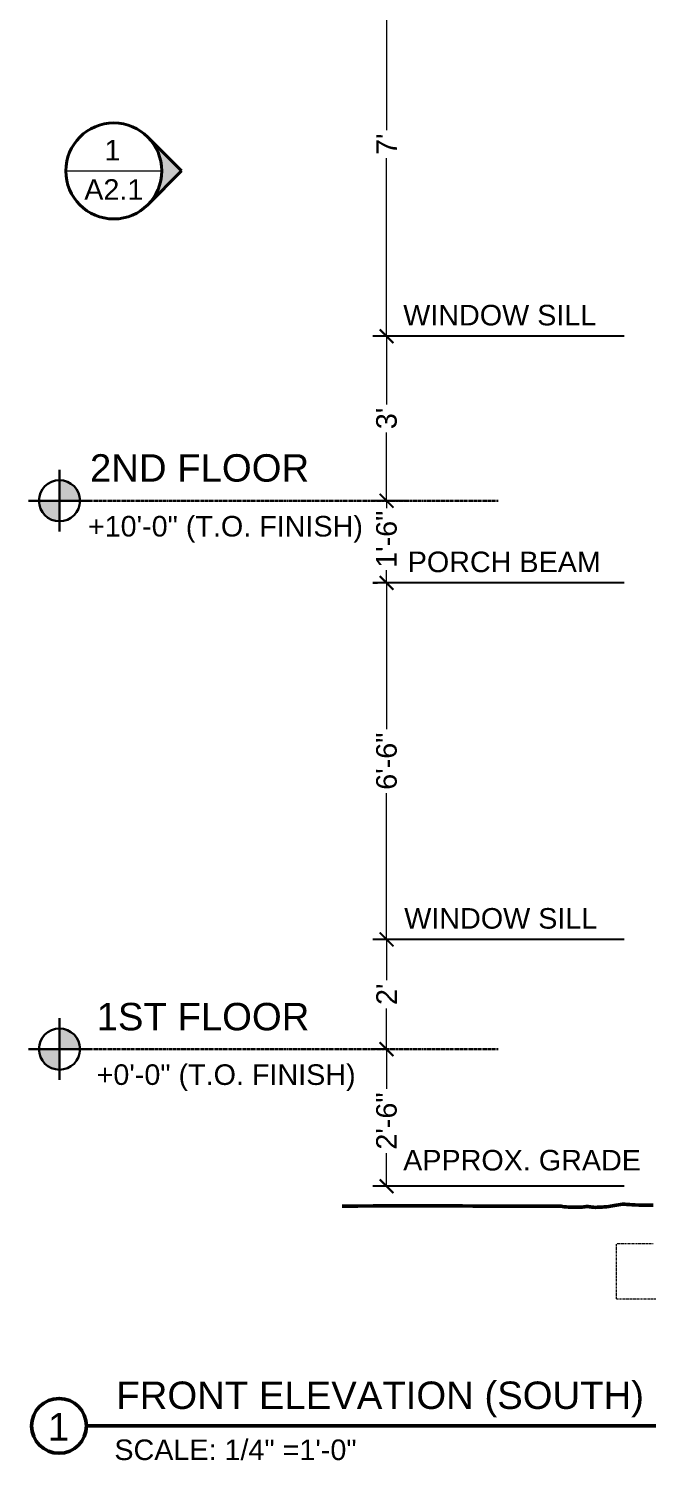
# Model space of a CAD drawing. Header units: inches. Extents: x -54 to 15382, y 469 to 41738.
# Drawn here: x 53.4 to 188.8, y 5338 to 5651.2 of the extents above; entities that cross this region are included whole.
import ezdxf

# ---------------------------------------------------------------- set-up
doc = ezdxf.new("R2010")
doc.units = ezdxf.units.IN
doc.header["$MEASUREMENT"] = 0
doc.linetypes.add('CENTER', pattern=[2, 1.25, -0.25, 0.25, -0.25])
doc.linetypes.add('DASHED2', pattern=[0.375, 0.25, -0.125])
doc.layers.get('0').update_dxf_attribs({"lineweight": 9})
for name, color, linetype, lineweight in [('1', 7, 'Continuous', 9), ('2', 7, 'Continuous', 18), ('3', 7, 'Continuous', 30), ('5', 7, 'Continuous', 50), ('A-DIMSx', 7, 'Continuous', 9), ('A-LINK', 7, 'Continuous', 40), ('A-TEXTx', 7, 'Continuous', 18), ('TB-11x17', 7, 'Continuous', 50)]:
    doc.layers.add(name, color=color, linetype=linetype, lineweight=lineweight)
doc.styles.get("Standard").update_dxf_attribs({"font": 'arial.ttf'})
doc.dimstyles.get("Standard").update_dxf_attribs({"dimtxt": 3, "dimasz": 2, "dimexe": 0.03125, "dimexo": 0.0625, "dimgap": 0.03125, "dimtad": 0, "dimtoh": 1, "dimdec": 4, "dimlfac": 0.99985, "dimzin": 0, "dimdsep": 46, "dimlunit": 4, "dimtxsty": 'Standard', "dimblk": 'ARCHTICK', "dimblk1": 'ARCHTICK', "dimblk2": 'ARCHTICK', "dimcen": 0.09, "dimclrt": 256, "dimadec": 0, "dimazin": 0, "dimtfac": 1, "dimtdec": 4, "dimtofl": 0, "dimtmove": 0, "dimatfit": 3, "dimfxl": 1, "dimtolj": 1, "dimtzin": 0, "dimarcsym": 0})

# ---------------------------------------------------------------- blocks, each defined once
blk = doc.blocks.new('Point')
at = {"lineweight": 0, "ltscale": 0.1}
h = blk.add_hatch(color=256, dxfattribs=at)
h.dxf.hatch_style = 1
h.paths.add_polyline_path([(-3.2903, 4.1654, 0.414214), (-3.3528, 4.1029), (-3.2903, 4.1029)])
h.paths.add_polyline_path([(-3.2903, 4.1029), (-3.2903, 4.0404, 0.414214), (-3.2278, 4.1029)])
at = {"layer": '3', "ltscale": 0.1}
for q in [(-3.2903, 4.1966), (-3.384, 4.1029), (-3.1965, 4.1029), (-3.2903, 4.0091)]:
    blk.add_line((-3.2903, 4.1029), q, dxfattribs=at)
blk.add_circle((-3.2903, 4.1029), 0.0625, dxfattribs=at)
blk = doc.blocks.new('_ArchTick')
at = {"color": 0, "linetype": 'ByBlock', "lineweight": 0, "const_width": 0.15}
blk.add_lwpolyline([(-0.5, -0.5), (0.5, 0.5)], dxfattribs=at)
blk = doc.blocks.new('*D113')
at = {"layer": 'A-DIMSx', "color": 0, "lineweight": -2, "ltscale": 0.1}
for p, q in [((129.69, 5427.94), (128.69, 5427.94)), ((183.69, 5397.95), (128.69, 5397.95))]:
    blk.add_line(p, q, dxfattribs=at)
at = {"layer": 'A-DIMSx', "color": 0, "lineweight": 5, "ltscale": 0.1}
for p, q in [((131.69, 5427.94), (131.69, 5419.25)), ((131.69, 5397.95), (131.69, 5405.18))]:
    blk.add_line(p, q, dxfattribs=at)
at = {"layer": 'A-DIMSx', "color": 0, "lineweight": 5, "xscale": 3, "yscale": 3, "zscale": 3}
for p, rotation in [((131.69, 5427.94), 90), ((131.69, 5397.95), 270)]:
    blk.add_blockref('_ArchTick', p, dxfattribs=dict(at, rotation=rotation))
at = {"layer": 'A-DIMSx', "ltscale": 0.25, "insert": (131.69, 5412.21), "char_height": 4.5, "attachment_point": 5, "rotation": 90}
blk.add_mtext('\\A1;2\'-6"', dxfattribs=at)
blk = doc.blocks.new('*D114')
at = {"layer": 'A-DIMSx', "color": 0, "lineweight": -2, "ltscale": 0.1}
for p, q in [((134.74, 5451.95), (128.69, 5451.95)), ((131.96, 5427.94), (128.69, 5427.94))]:
    blk.add_line(p, q, dxfattribs=at)
at = {"layer": 'A-DIMSx', "color": 0, "lineweight": 5, "ltscale": 0.1}
for p, q in [((131.69, 5451.95), (131.69, 5443.06)), ((131.69, 5427.94), (131.69, 5436.84))]:
    blk.add_line(p, q, dxfattribs=at)
at = {"layer": 'A-DIMSx', "color": 0, "lineweight": 5, "xscale": 3, "yscale": 3, "zscale": 3}
for p, rotation in [((131.69, 5451.95), 90), ((131.69, 5427.94), 270)]:
    blk.add_blockref('_ArchTick', p, dxfattribs=dict(at, rotation=rotation))
at = {"layer": 'A-DIMSx', "ltscale": 0.25, "insert": (131.69, 5439.95), "char_height": 4.5, "attachment_point": 5, "rotation": 90}
blk.add_mtext("\\A1;2'", dxfattribs=at)
blk = doc.blocks.new('*D115')
at = {"layer": 'A-DIMSx', "color": 0, "lineweight": -2, "ltscale": 0.1}
for p, q in [((183.69, 5529.95), (128.69, 5529.95)), ((183.69, 5451.95), (128.69, 5451.95))]:
    blk.add_line(p, q, dxfattribs=at)
at = {"layer": 'A-DIMSx', "color": 0, "lineweight": 5, "ltscale": 0.1}
for p, q in [((131.69, 5529.95), (131.69, 5497.94)), ((131.69, 5451.95), (131.69, 5483.96))]:
    blk.add_line(p, q, dxfattribs=at)
at = {"layer": 'A-DIMSx', "color": 0, "lineweight": 5, "xscale": 3, "yscale": 3, "zscale": 3}
for p, rotation in [((131.69, 5529.95), 90), ((131.69, 5451.95), 270)]:
    blk.add_blockref('_ArchTick', p, dxfattribs=dict(at, rotation=rotation))
at = {"layer": 'A-DIMSx', "ltscale": 0.25, "insert": (131.69, 5490.95), "char_height": 4.5, "attachment_point": 5, "rotation": 90}
blk.add_mtext('\\A1;6\'-6"', dxfattribs=at)
blk = doc.blocks.new('*D116')
at = {"layer": 'A-DIMSx', "color": 0, "lineweight": -2, "ltscale": 0.1}
for p, q in [((181.69, 5583.95), (128.69, 5583.95)), ((130.48, 5547.94), (128.69, 5547.94))]:
    blk.add_line(p, q, dxfattribs=at)
at = {"layer": 'A-DIMSx', "color": 0, "lineweight": 5, "ltscale": 0.1}
for p, q in [((131.69, 5583.95), (131.69, 5569.02)), ((131.69, 5547.94), (131.69, 5562.88))]:
    blk.add_line(p, q, dxfattribs=at)
at = {"layer": 'A-DIMSx', "color": 0, "lineweight": 5, "xscale": 3, "yscale": 3, "zscale": 3}
for p, rotation in [((131.69, 5583.95), 90), ((131.69, 5547.94), 270)]:
    blk.add_blockref('_ArchTick', p, dxfattribs=dict(at, rotation=rotation))
at = {"layer": 'A-DIMSx', "ltscale": 0.25, "insert": (131.69, 5565.95), "char_height": 4.5, "attachment_point": 5, "rotation": 90}
blk.add_mtext("\\A1;3'", dxfattribs=at)
blk = doc.blocks.new('*D117')
at = {"layer": 'A-DIMSx', "color": 0, "lineweight": -2, "ltscale": 0.1}
for p, q in [((154.1, 5667.94), (128.69, 5667.94)), ((183.69, 5583.95), (128.69, 5583.95))]:
    blk.add_line(p, q, dxfattribs=at)
at = {"layer": 'A-DIMSx', "color": 0, "lineweight": 5, "ltscale": 0.1}
for p, q in [((131.69, 5667.94), (131.69, 5629)), ((131.69, 5583.95), (131.69, 5622.89))]:
    blk.add_line(p, q, dxfattribs=at)
at = {"layer": 'A-DIMSx', "color": 0, "lineweight": 5, "xscale": 3, "yscale": 3, "zscale": 3}
for p, rotation in [((131.69, 5667.94), 90), ((131.69, 5583.95), 270)]:
    blk.add_blockref('_ArchTick', p, dxfattribs=dict(at, rotation=rotation))
at = {"layer": 'A-DIMSx', "ltscale": 0.25, "insert": (131.69, 5625.95), "char_height": 4.5, "attachment_point": 5, "rotation": 90}
blk.add_mtext("\\A1;7'", dxfattribs=at)
blk = doc.blocks.new('Elevation Callout - 1')
at = {"layer": 'A-LINK', "ltscale": 0.1}
blk.add_hatch(color=256, dxfattribs=at).paths.add_polyline_path([(2031.59, 7377.65), (2039.01, 7370.23), (2046.43, 7377.65, -0.198912), (2039.01, 7374.58, -0.198912)])
for q in [(2031.59, 7377.65), (2046.43, 7377.65)]:
    blk.add_line((2039.01, 7370.23), q, dxfattribs=at)
blk.add_circle((2039.01, 7385.08), 10.5, dxfattribs=at)
blk = doc.blocks.new('*D244')
at = {"layer": 'A-DIMSx', "color": 0, "lineweight": -2, "ltscale": 0.1}
for p, q in [((135.64, 5547.94), (128.69, 5547.94)), ((129.69, 5529.94), (128.69, 5529.94))]:
    blk.add_line(p, q, dxfattribs=at)
at = {"layer": 'A-DIMSx', "color": 0, "lineweight": 5, "ltscale": 0.1}
for p, q in [((131.69, 5547.94), (131.69, 5546.29)), ((131.69, 5529.94), (131.69, 5532.72))]:
    blk.add_line(p, q, dxfattribs=at)
at = {"layer": 'A-DIMSx', "color": 0, "lineweight": 5, "xscale": 3, "yscale": 3, "zscale": 3}
for p, rotation in [((131.69, 5547.94), 90), ((131.69, 5529.94), 270)]:
    blk.add_blockref('_ArchTick', p, dxfattribs=dict(at, rotation=rotation))
at = {"layer": 'A-DIMSx', "ltscale": 0.25, "insert": (131.69, 5539.51), "char_height": 4.5, "attachment_point": 5, "rotation": 90}
blk.add_mtext('\\A1;1\'-6"', dxfattribs=at)

msp = doc.modelspace()

# ---------------------------------------------------------------- linework, layer by layer
at = {"layer": '1', "linetype": 'DASHED2', "ltscale": 0.25}
for p, q in [((182.0391949, 5373.335623), (182.0391949, 5385.335623)), ((190.0391949, 5385.335623), (182.0391949, 5385.335623)), ((182.0391949, 5373.335623), (228.0391949, 5373.335623))]:
    msp.add_line(p, q, dxfattribs=at)
at = {"layer": '2', "ltscale": 0.1}
msp.add_line((61.5000787, 5620.1004892), (82.5000788, 5620.1004892), dxfattribs=at)
at = {"layer": '3', "linetype": 'CENTER', "ltscale": 0.25}
for p, q in [((64.6012935, 5547.9416121), (156.1012935, 5547.9416121)), ((64.6012935, 5427.9416121), (156.1012935, 5427.9416121))]:
    msp.add_line(p, q, dxfattribs=at)
at = {"layer": '5', "ltscale": 0.1}
msp.add_line((66.0000785, 5345.5008975), (717.803245, 5345.5008975), dxfattribs=at)
msp.add_circle((60.0000785, 5345.5008975), 6, dxfattribs=at)
at = {"layer": '5'}
msp.add_open_spline([(190.0391949, 5393.8141475), (186.5574396, 5393.6666362), (183.4832639, 5394.3169426), (180.7785804, 5393.476392), (177.9901364, 5393.3462739), (176.7624213, 5393.2774618), (175.6506554, 5393.5910427), (174.6634386, 5393.3398471), (171.1803835, 5393.2997552), (169.9684489, 5393.5896202), (169.0064166, 5393.5570495), (140.6081363, 5393.6551953), (121.9966379, 5393.6068793)], degree=3, knots=[0, 0, 0, 0, 1.6783925763, 3.483630322, 4.5769712725, 6.123192334, 7.1486998183, 7.9498657731, 9.1208240406, 10.2097191312, 11.0070223303, 11.7241145478, 11.7241145478, 11.7241145478, 11.7241145478], dxfattribs=at)

# ---------------------------------------------------------------- block references
at = {"ltscale": 0.1, "rotation": 90}
msp.add_blockref('Elevation Callout - 1', (7457.0756621, 3581.0904581), dxfattribs=at)
at = {"ltscale": 0.1, "xscale": -72, "yscale": 72, "zscale": 72}
for p in [(-176.7982155, 5252.5339007), (-176.7982155, 5132.5339007)]:
    msp.add_blockref('Point', p, dxfattribs=at)

# ---------------------------------------------------------------- texts
at = {"ltscale": 0.1, "char_height": 6}
for s, insert, width, attachment_point in [('{FRONT ELEVATION (SOUTH)}', (72.5507615, 5347.4031323), 116.922436811, 7), ('{1}', (59.8934344, 5345.3052195), 11.15057809, 5)]:
    msp.add_mtext(s, dxfattribs=dict(at, insert=insert, width=width, attachment_point=attachment_point))
at = {"layer": 'A-DIMSx', "ltscale": 0.1, "char_height": 4.5, "width": 68.561329235, "attachment_point": 1}
for s, insert in [('{WINDOW SILL}', (135.3334387, 5590.8048037)), ('{PORCH BEAM}', (136.3250405, 5536.8127409)), ('{WINDOW SILL}', (135.5578638, 5458.8048011)), ('{APPROX. GRADE}', (135.3252695, 5405.8884468))]:
    msp.add_mtext(s, dxfattribs=dict(at, insert=insert))
at = {"layer": 'A-LINK', "ltscale": 0.1, "attachment_point": 5}
for s, insert, char_height, width in [('{1}', (71.6899354, 5624.6438402), 4.5, 9.771161836), ('{\\H0.75x;A2.1}', (71.9958207, 5616.0405249), 6, 9.85131083)]:
    msp.add_mtext(s, dxfattribs=dict(at, insert=insert, char_height=char_height, width=width))
at = {"layer": 'A-TEXTx', "ltscale": 0.5, "attachment_point": 1}
for s, insert, char_height, width in [('{2ND FLOOR }', (66.7776836, 5558.1209374), 6, 97.332351113), ('{+10\'-0" (T.O. FINISH)}', (66.3249264, 5544.6130223), 4.5, 81.256520484), ('{1ST FLOOR}', (68.2263201, 5438.0604536), 6, 94.776154357), ('{+0\'-0" (T.O. FINISH)}', (68.2263201, 5424.6130223), 4.5, 81.256520484)]:
    msp.add_mtext(s, dxfattribs=dict(at, insert=insert, char_height=char_height, width=width))
at = {"layer": 'TB-11x17', "ltscale": 0.5, "insert": (72.1184716, 5342.5227301), "char_height": 4.5, "width": 73.076179956, "attachment_point": 1}
msp.add_mtext('\\A1;SCALE: 1/4" =1\'-0"', dxfattribs=at)

# ---------------------------------------------------------------- dimensions: what is measured, and where the dimension line sits
at = {"layer": 'A-DIMSx', "ltscale": 0.1}
for base, p1, p2, picture, middle in [((131.6931521, 5667.9416121), (185.6931521, 5583.95198), (156.1012935, 5667.9416121), '*D117', (131.6931521, 5625.946796)), ((131.6931521, 5583.95198), (132.4826227, 5547.9416121), (183.6931521, 5583.95198), '*D116', (131.6931521, 5565.946796)), ((131.6931521, 5529.9459581), (185.6931521, 5451.9519773), (185.6931521, 5529.9459581), '*D115', (131.6931521, 5490.9489677)), ((131.6931521, 5451.9519773), (133.9609934, 5427.9416121), (136.7352236, 5451.9519773), '*D114', (131.6931521, 5439.9467947))]:
    dim = msp.add_linear_dim(base=base, p1=p1, p2=p2, angle=90, dimstyle='Standard', override={"dimtxt": 4.5, "dimasz": 3, "dimexe": 3, "dimexo": 2, "dimgap": 1, "dimlfac": -47.9928, "dimlwd": 5}, dxfattribs=at)
    dim.commit()
    dim.dimension.update_dxf_attribs({"geometry": picture, "text_midpoint": middle})
for base, p1, p2, picture, middle in [((131.6931521, 5529.9416121), (137.6380153, 5547.9416121), (131.6931521, 5529.9416121), '*D244', (131.6931521, 5539.5068075)), ((131.6931521, 5397.9466674), (131.6931521, 5427.9416121), (185.6931521, 5397.9466674), '*D113', (131.6931521, 5412.2126505))]:
    dim = msp.add_linear_dim(base=base, p1=p1, p2=p2, angle=90, dimstyle='Standard', override={"dimtxt": 4.5, "dimasz": 3, "dimexe": 3, "dimexo": 2, "dimgap": 1, "dimlfac": -47.9928, "dimlwd": 5}, dxfattribs=at)
    dim.commit()
    dim.dimension.update_dxf_attribs({"geometry": picture, "text_midpoint": middle, "dimtype": 160})

doc.saveas('drawing.dxf')
